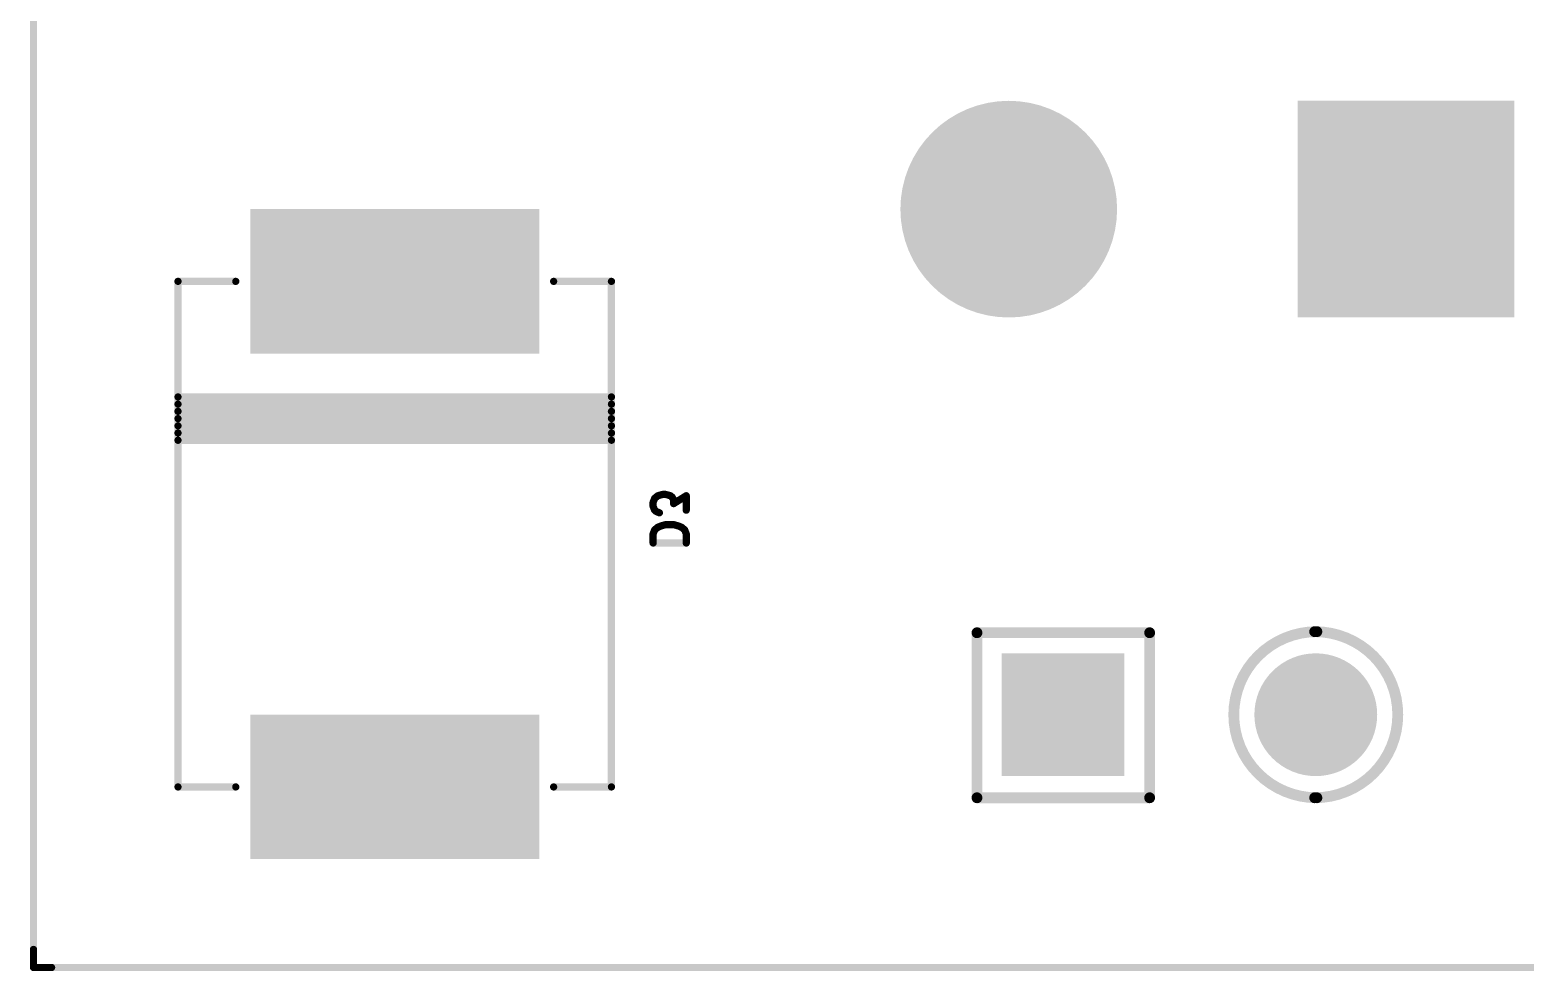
# Model space of a CAD drawing. Extents: x 100 to 134.1, y 89.8 to 141.6.
# Drawn here: x 99.95 to 120.65, y 99.95 to 112.98 of the extents above; entities that cross this region are included whole.
import ezdxf

# ---------------------------------------------------------------- set-up
doc = ezdxf.new("R2010")
doc.units = 0
doc.layers.get('0').update_dxf_attribs({"linetype": 'CONTINUOUS'})
doc.layers.add('MASK-BOTTOM_PHO', color=5, linetype='CONTINUOUS')
doc.layers.add('SILK-BOTTOM_PHO', color=14, linetype='CONTINUOUS')

# ---------------------------------------------------------------- blocks, each defined once
blk = doc.blocks.new('SQUARE_25')
blk.add_solid([(0.85001, 0.85001), (0.85001, -0.85001), (-0.85001, 0.85001), (-0.85001, -0.85001)])
blk = doc.blocks.new('ROUND_26')
at = {"const_width": 0.85001}
blk.add_lwpolyline([(-0.425006, 0, 1), (0.425006, 0, 1)], format="xyb", close=True, dxfattribs=at)
blk = doc.blocks.new('ROUND_39')
at = {"const_width": 1.499996}
blk.add_lwpolyline([(-0.749998, 0, 1), (0.749998, 0, 1)], format="xyb", close=True, dxfattribs=at)
blk = doc.blocks.new('SQUARE_168')
blk.add_solid([(1.499996, 1.499996), (1.499996, -1.499996), (-1.499996, 1.499996), (-1.499996, -1.499996)])
blk = doc.blocks.new('ROUND_1')
at = {"const_width": 0.050038}
blk.add_lwpolyline([(-0.025018, 0, 1), (0.025018, 0, 1)], format="xyb", close=True, dxfattribs=at)
blk = doc.blocks.new('SQUARE_21')
blk.add_solid([(0.999998, 0.999998), (0.999998, -0.999998), (-0.999998, 0.999998), (-0.999998, -0.999998)])
blk = doc.blocks.new('ROUND_61')
at = {"const_width": 0.075056}
blk.add_lwpolyline([(-0.037528, 0, 1), (0.037528, 0, 1)], format="xyb", close=True, dxfattribs=at)

msp = doc.modelspace()

# ---------------------------------------------------------------- linework, layer by layer
at = {"layer": 'MASK-BOTTOM_PHO'}
for points, const_width in [([(100.000054, 141.500098), (100.000054, 100.000054)], 0.100076), ([(104.000046, 109.499908), (106.000042, 109.499908)], 1.999996), ([(104.000046, 102.499922), (106.000042, 102.499922)], 1.999996), ([(100.000054, 100.24999), (100.000054, 100.000054)], 0.100076), ([(100.000054, 100.000054), (133.999986, 100.000054)], 0.100076), ([(100.000054, 100.000054), (100.24999, 100.000054)], 0.100076)]:
    msp.add_lwpolyline(points, dxfattribs=dict(at, const_width=const_width))
at = {"layer": 'SILK-BOTTOM_PHO'}
for points, const_width in [([(100.000054, 141.500098), (100.000054, 100.000054)], 0.100076), ([(102.799896, 109.499908), (102.00005, 109.499908)], 0.100076), ([(102.00005, 109.499908), (102.00005, 102.499922)], 0.100076), ([(108.000038, 109.499908), (107.199938, 109.499908)], 0.100076), ([(108.000038, 102.499922), (108.000038, 109.499908)], 0.100076), ([(108.000038, 107.899962), (102.00005, 107.899962)], 0.100076), ([(108.000038, 107.799886), (102.00005, 107.799886)], 0.100076), ([(108.000038, 107.700064), (102.00005, 107.700064)], 0.100076), ([(108.000038, 107.599988), (102.00005, 107.599988)], 0.100076), ([(108.000038, 107.499912), (102.00005, 107.499912)], 0.100076), ([(108.000038, 107.40009), (102.00005, 107.40009)], 0.100076), ([(108.000038, 107.300014), (102.00005, 107.300014)], 0.100076), ([(108.707936, 106.549952), (108.64215, 106.531918)], 0.100076), ([(108.751624, 106.549952), (108.707936, 106.549952)], 0.100076), ([(108.817156, 106.531918), (108.751624, 106.549952)], 0.100076), ([(108.598462, 106.495342), (108.576618, 106.440986)], 0.100076), ([(108.576618, 106.440986), (108.576618, 106.386376)], 0.100076), ([(108.576618, 106.386376), (108.598462, 106.331766)], 0.100076), ([(108.64215, 106.531918), (108.598462, 106.495342)], 0.100076), ([(108.839, 106.51363), (108.817156, 106.531918)], 0.100076), ([(108.860844, 106.477308), (108.839, 106.51363)], 0.100076), ([(109.03585, 106.531918), (108.860844, 106.422698)], 0.100076), ([(108.860844, 106.422698), (108.860844, 106.477308)], 0.100076), ([(109.03585, 106.331766), (109.03585, 106.531918)], 0.100076), ([(108.598462, 106.331766), (108.620306, 106.313732)], 0.100076), ([(108.620306, 106.313732), (108.663994, 106.295444)], 0.100076), ([(108.751624, 106.131868), (108.685838, 106.11358)], 0.100076), ([(108.860844, 106.131868), (108.751624, 106.131868)], 0.100076), ([(108.92663, 106.11358), (108.860844, 106.131868)], 0.100076), ([(108.598462, 106.05897), (108.576618, 106.004614)], 0.100076), ([(108.576618, 106.004614), (108.576618, 105.87736)], 0.100076), ([(108.64215, 106.095546), (108.598462, 106.05897)], 0.100076), ([(108.685838, 106.11358), (108.64215, 106.095546)], 0.100076), ([(108.970318, 106.095546), (108.92663, 106.11358)], 0.100076), ([(109.014006, 106.05897), (108.970318, 106.095546)], 0.100076), ([(109.03585, 106.004614), (109.014006, 106.05897)], 0.100076), ([(109.03585, 105.87736), (109.03585, 106.004614)], 0.100076), ([(109.03585, 105.87736), (108.576618, 105.87736)], 0.100076), ([(113.059972, 104.635046), (113.059972, 102.350062)], 0.150114), ([(115.450112, 104.635046), (113.059972, 104.635046)], 0.150114), ([(115.450112, 102.350062), (115.450112, 104.635046)], 0.150114), ([(102.00005, 102.499922), (102.799896, 102.499922)], 0.100076), ([(107.199938, 102.499922), (108.000038, 102.499922)], 0.100076), ([(113.059972, 102.350062), (115.450112, 102.350062)], 0.150114), ([(100.000054, 100.24999), (100.000054, 100.000054)], 0.100076), ([(100.000054, 100.000054), (133.999986, 100.000054)], 0.100076), ([(100.000054, 100.000054), (100.24999, 100.000054)], 0.100076)]:
    msp.add_lwpolyline(points, dxfattribs=dict(at, const_width=const_width))
at = {"layer": 'SILK-BOTTOM_PHO', "const_width": 0.150114}
for points in [[(117.765068, 104.650032, 1), (117.765068, 102.350062)], [(117.735096, 102.350062, 1), (117.735096, 104.650032)]]:
    msp.add_lwpolyline(points, format="xyb", dxfattribs=at)

# ---------------------------------------------------------------- block references
at = {"layer": 'MASK-BOTTOM_PHO'}
for name, p in [('ROUND_39', (113.4999, 110.499906)), ('SQUARE_168', (119.000016, 110.499906)), ('SQUARE_21', (104.000046, 109.499908)), ('SQUARE_21', (106.000042, 109.499908)), ('SQUARE_25', (114.249962, 103.49992)), ('ROUND_26', (117.750082, 103.49992)), ('SQUARE_21', (104.000046, 102.499922)), ('SQUARE_21', (106.000042, 102.499922)), ('ROUND_1', (100.000054, 100.24999)), ('ROUND_1', (100.000054, 100.000054)), ('ROUND_1', (100.000054, 100.000054)), ('ROUND_1', (100.000054, 100.000054)), ('ROUND_1', (100.24999, 100.000054))]:
    msp.add_blockref(name, p, dxfattribs=at)
at = {"layer": 'SILK-BOTTOM_PHO'}
for name, p in [('ROUND_1', (102.00005, 109.499908)), ('ROUND_1', (102.799896, 109.499908)), ('ROUND_1', (107.199938, 109.499908)), ('ROUND_1', (108.000038, 109.499908)), ('ROUND_1', (102.00005, 107.899962)), ('ROUND_1', (102.00005, 107.799886)), ('ROUND_1', (108.000038, 107.899962)), ('ROUND_1', (108.000038, 107.799886)), ('ROUND_1', (102.00005, 107.700064)), ('ROUND_1', (102.00005, 107.599988)), ('ROUND_1', (108.000038, 107.700064)), ('ROUND_1', (108.000038, 107.599988)), ('ROUND_1', (102.00005, 107.499912)), ('ROUND_1', (102.00005, 107.40009)), ('ROUND_1', (108.000038, 107.499912)), ('ROUND_1', (108.000038, 107.40009)), ('ROUND_1', (102.00005, 107.300014)), ('ROUND_1', (108.000038, 107.300014)), ('ROUND_1', (108.707936, 106.549952)), ('ROUND_1', (108.751624, 106.549952)), ('ROUND_1', (108.576618, 106.440986)), ('ROUND_1', (108.576618, 106.386376)), ('ROUND_1', (108.598462, 106.495342)), ('ROUND_1', (108.64215, 106.531918)), ('ROUND_1', (108.817156, 106.531918)), ('ROUND_1', (108.839, 106.51363)), ('ROUND_1', (108.860844, 106.477308)), ('ROUND_1', (108.860844, 106.422698)), ('ROUND_1', (109.03585, 106.531918)), ('ROUND_1', (108.598462, 106.331766)), ('ROUND_1', (108.620306, 106.313732)), ('ROUND_1', (108.663994, 106.295444)), ('ROUND_1', (108.751624, 106.131868)), ('ROUND_1', (108.860844, 106.131868)), ('ROUND_1', (109.03585, 106.331766)), ('ROUND_1', (108.576618, 106.004614)), ('ROUND_1', (108.598462, 106.05897)), ('ROUND_1', (108.64215, 106.095546)), ('ROUND_1', (108.685838, 106.11358)), ('ROUND_1', (108.92663, 106.11358)), ('ROUND_1', (108.970318, 106.095546)), ('ROUND_1', (109.014006, 106.05897)), ('ROUND_1', (109.03585, 106.004614)), ('ROUND_1', (108.576618, 105.87736)), ('ROUND_1', (108.576618, 105.87736)), ('ROUND_1', (109.03585, 105.87736)), ('ROUND_1', (109.03585, 105.87736)), ('ROUND_61', (113.059972, 104.635046)), ('ROUND_61', (113.059972, 104.635046)), ('ROUND_61', (115.450112, 104.635046)), ('ROUND_61', (117.735096, 104.650032)), ('ROUND_61', (117.765068, 104.650032)), ('ROUND_1', (102.00005, 102.499922)), ('ROUND_1', (102.799896, 102.499922)), ('ROUND_1', (107.199938, 102.499922)), ('ROUND_1', (108.000038, 102.499922)), ('ROUND_61', (113.059972, 102.350062)), ('ROUND_61', (115.450112, 102.350062)), ('ROUND_61', (117.735096, 102.350062)), ('ROUND_61', (117.765068, 102.350062)), ('ROUND_1', (100.000054, 100.24999)), ('ROUND_1', (100.000054, 100.000054)), ('ROUND_1', (100.000054, 100.000054)), ('ROUND_1', (100.000054, 100.000054)), ('ROUND_1', (100.24999, 100.000054))]:
    msp.add_blockref(name, p, dxfattribs=at)

doc.saveas('drawing.dxf')
